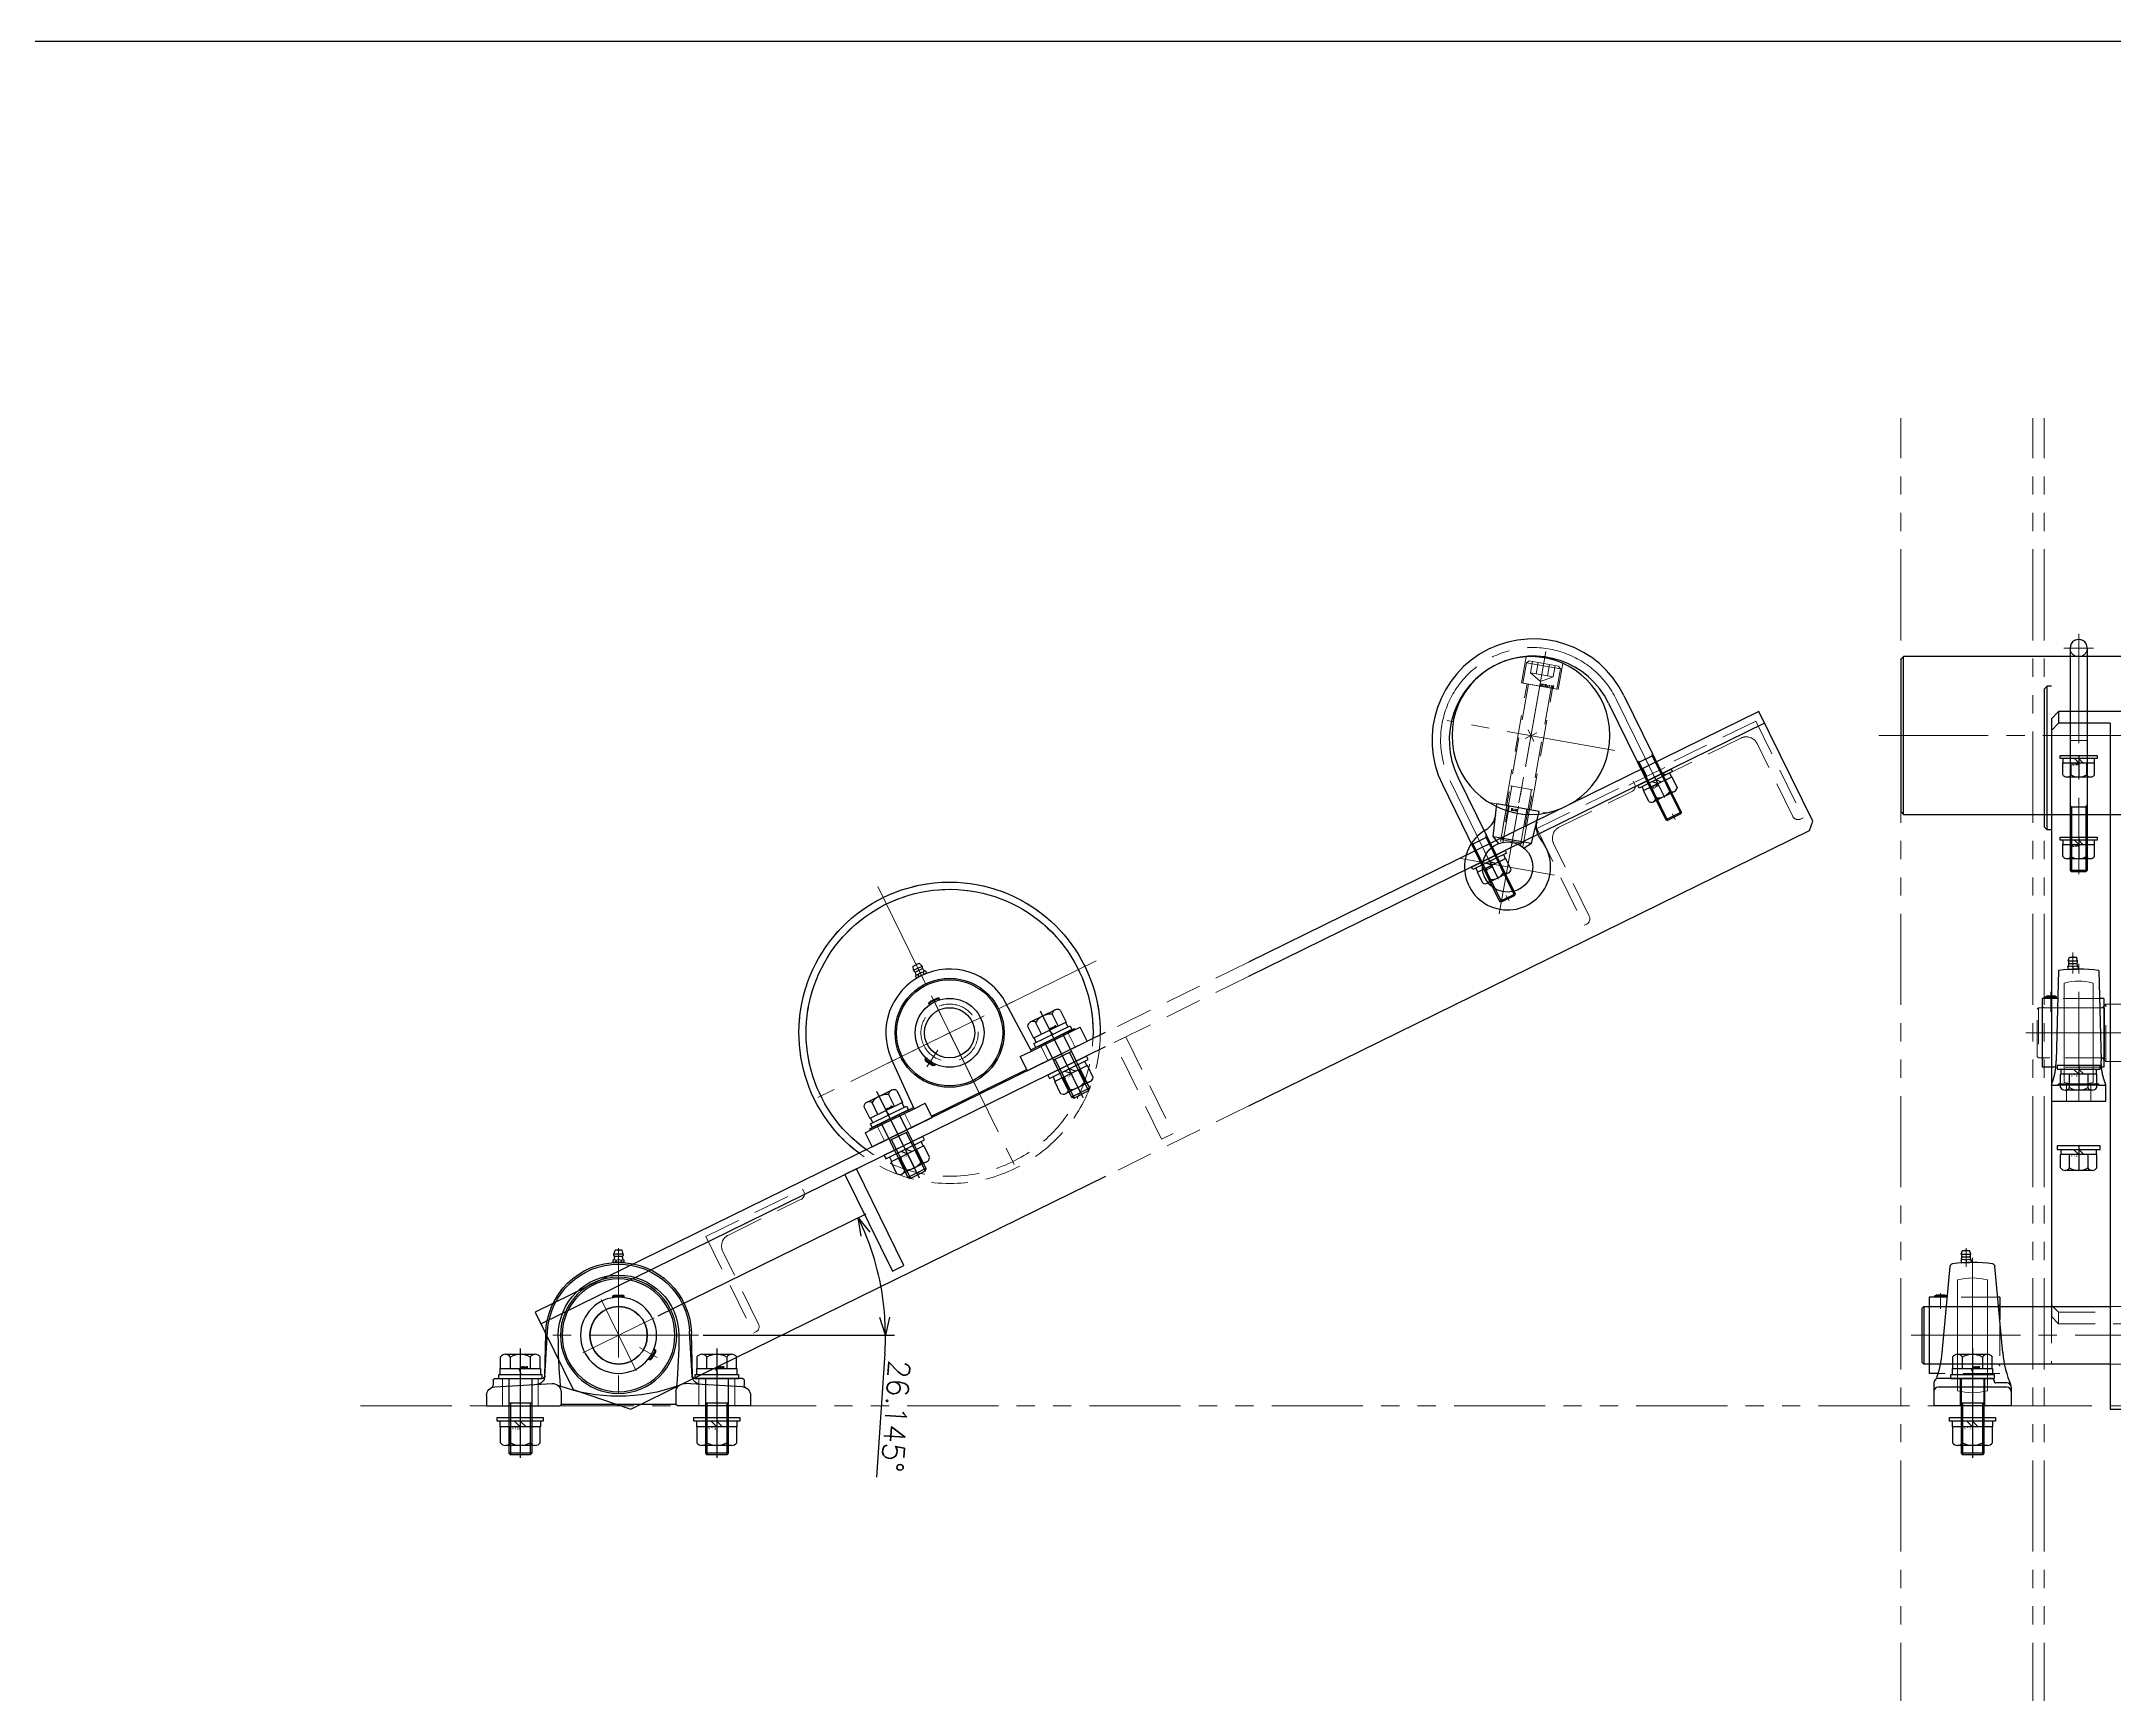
# Model space of a CAD drawing. Header units: millimetres. Extents: x -8731 to 85711, y -14522 to 31379.
# Drawn here: x -1410 to 35, y -1919 to -767 of the extents above; entities that cross this region are included whole.
import ezdxf

# ---------------------------------------------------------------- set-up
doc = ezdxf.new("R2010")
doc.units = ezdxf.units.MM
doc.header["$LTSCALE"] = 4
doc.header["$PDMODE"] = 99
doc.header["$PDSIZE"] = 1
for name, pattern in [('CENTER2', [28.575, 19.05, -3.175, 3.175, -3.175]), ('HIDDEN', [9.525, 6.35, -3.175]), ('PHANTOM2', [31.75, 15.875, -3.175, 3.175, -3.175, 3.175, -3.175])]:
    doc.linetypes.add(name, pattern=pattern)
for name, color, linetype, lineweight in [('04_HIDDEN', 2, 'HIDDEN', 13), ('05_CENTER', 4, 'CENTER2', 13), ('06_PHANTOM', 2, 'PHANTOM2', 13), ('08_DIM', 3, 'Continuous', 13)]:
    doc.layers.add(name, color=color, linetype=linetype, lineweight=lineweight)
doc.layers.add('10_DRAFT', color=8, linetype='Continuous', lineweight=0, plot=False)
doc.styles.add('KANJI0', font='txt.shx', dxfattribs={"width": 0.9, "height": 30, "bigfont": 'bigfont'})
doc.styles.add('KSS_TXT', font='txt.shx', dxfattribs={"bigfont": 'extfont2.shx'})
doc.dimstyles.new('KSS_DIM', dxfattribs={"dimscale": 3, "dimtxt": 3, "dimasz": 2.5, "dimexe": 1.25, "dimexo": 0.625, "dimtad": 1, "dimdsep": 46, "dimtxsty": 'KSS_TXT', "dimblk": 'OPEN30', "dimcen": 0, "dimazin": 2, "dimtfac": 0.75, "dimtmove": 0, "dimatfit": 3, "dimldrblk": 'OPEN30', "dimfxl": 1, "dimtolj": 1, "dimarcsym": 0})

# ---------------------------------------------------------------- blocks, each defined once
blk = doc.blocks.new('M14Nza_1_1_1')
at = {"color": 0}
for p, q in [((-12.7, 15.4), (-12.7, 6.1)), ((-9.5, 17.1), (9.5, 17.1)), ((-6.4, 6.1), (-6.4, 15.4)), ((6.4, 15.4), (6.4, 6.1)), ((12.7, 15.4), (12.7, 6.1)), ((-12.7, 6.1), (12.7, 6.1)), ((-12.2, 2.6), (-12.2, 6.1)), ((-3.5, 6.1), (0, 2.6)), ((0, 6.1), (3.5, 2.6)), ((12.2, 6.1), (12.2, 2.6))]:
    blk.add_line(p, q, dxfattribs=at)
at = {"color": 0, "linetype": 'CENTER2'}
blk.add_line((0, 0), (0, 17.1), dxfattribs=at)
at = {"color": 0}
blk.add_lwpolyline([(-15, 0), (15, 0), (15, 2.6), (-15, 2.6)], close=True, dxfattribs=at)
for centre, radius, start, end in [((-9.5, 13.3), 3.81, 33.626, 146.374), ((0, 4.4), 12.7, 60, 120), ((9.5, 13.3), 3.81, 33.626, 146.374)]:
    blk.add_arc(centre, radius, start, end, dxfattribs=at)
at = {"layer": '10_DRAFT', "ltscale": 3, "style": 'KANJI0', "width": 0.82}
blk.add_text('Ｍ１４', height=1.5, dxfattribs=at).set_placement((0.4, 6.2))
blk = doc.blocks.new('MUCP207c_1')
at = {"color": 0}
for p, q in [((-14, 91), (-15.6, 28)), ((-7.5, 93.5), (-7.5, 92.3)), ((-7.3, 97.7), (-6.4, 100.4)), ((-7.3, 97.7), (-0.7, 97.7)), ((-6.8, 96), (-1.2, 96)), ((-6.4, 100.4), (-1.6, 100.4)), ((-5.7, 91.9), (-2.2, 91.9)), ((-4, 93.5), (-4, 92.3)), ((-0.7, 97.7), (-1.6, 100.4)), ((-0.5, 93.5), (-0.5, 92.3)), ((14, 91), (15.6, 28)), ((-23.4, 72.5), (-22.4, 73.1)), ((-23.4, 71.6), (-23.4, 72.5)), ((-15.4, 72.5), (-23.4, 72.5)), ((-22.8, 71.6), (-22.8, 72.8)), ((-16.4, 73.1), (-22.4, 73.1)), ((-15.4, 72.5), (-16.4, 73.1)), ((-15.9, 71.6), (-15.9, 72.8)), ((-15.4, 71.6), (-15.4, 72.5)), ((-25.4, 71.6), (-25.4, 23.6)), ((-14.5, 71.6), (-25.4, 71.6)), ((17.5, 71.6), (14.5, 71.6)), ((17.5, 71.6), (17.5, 23.6)), ((-15.9, 23.6), (-25.4, 23.6)), ((17.5, 23.6), (15.9, 23.6)), ((-19, 11), (-19, 0)), ((-19, 11), (-14, 11)), ((-19, 0), (19, 0)), ((-14, 12), (14, 12)), ((-14, 11), (-14, 12)), ((14, 11), (-14, 11)), ((14, 11), (14, 12)), ((14, 11), (19, 11)), ((19, 0), (19, 11))]:
    blk.add_line(p, q, dxfattribs=at)
for points in [[(-19, 11, 0), (-19, 11.1, 0), (-18.9, 11.2, 0), (-18.9, 11.3, 0), (-18.9, 11.4, 0), (-18.8, 11.5, 0), (-18.8, 11.6, 0), (-18.8, 11.7, 0), (-18.7, 11.8, 0), (-18.7, 11.9, 0), (-18.6, 12, 0), (-18.6, 12.1, 0), (-18.6, 12.2, 0), (-18.5, 12.4, 0), (-18.5, 12.5, 0), (-18.5, 12.6, 0), (-18.4, 12.7, 0), (-18.4, 12.8, 0), (-18.4, 12.9, 0), (-18.3, 13, 0), (-18.3, 13.1, 0), (-18.3, 13.2, 0), (-18.2, 13.3, 0), (-18.2, 13.4, 0), (-18.2, 13.5, 0), (-18.1, 13.6, 0), (-18.1, 13.7, 0), (-18.1, 13.8, 0), (-18, 13.9, 0), (-18, 14, 0), (-18, 14.1, 0), (-17.9, 14.2, 0), (-17.9, 14.3, 0), (-17.9, 14.4, 0), (-17.8, 14.5, 0), (-17.8, 14.6, 0), (-17.8, 14.7, 0), (-17.7, 14.9, 0), (-17.7, 15, 0), (-17.7, 15.1, 0), (-17.6, 15.2, 0), (-17.6, 15.3, 0), (-17.6, 15.4, 0), (-17.5, 15.5, 0), (-17.5, 15.6, 0), (-17.5, 15.7, 0), (-17.4, 15.8, 0), (-17.4, 15.9, 0), (-17.4, 16, 0), (-17.3, 16.1, 0), (-17.3, 16.2, 0), (-17.3, 16.3, 0), (-17.3, 16.4, 0), (-17.2, 16.5, 0), (-17.2, 16.6, 0), (-17.2, 16.7, 0), (-17.1, 16.8, 0), (-17.1, 17, 0), (-17.1, 17.1, 0), (-17.1, 17.2, 0), (-17, 17.3, 0), (-17, 17.4, 0), (-17, 17.5, 0), (-16.9, 17.6, 0), (-16.9, 17.7, 0), (-16.9, 17.8, 0), (-16.9, 17.9, 0), (-16.8, 18, 0), (-16.8, 18.1, 0), (-16.8, 18.2, 0), (-16.8, 18.3, 0), (-16.7, 18.4, 0), (-16.7, 18.5, 0), (-16.7, 18.6, 0), (-16.7, 18.8, 0), (-16.6, 18.9, 0), (-16.6, 19, 0), (-16.6, 19.1, 0), (-16.6, 19.2, 0), (-16.6, 19.3, 0), (-16.5, 19.4, 0), (-16.5, 19.5, 0), (-16.5, 19.6, 0), (-16.5, 19.7, 0), (-16.5, 19.8, 0), (-16.4, 19.9, 0), (-16.4, 20, 0), (-16.4, 20.1, 0), (-16.4, 20.2, 0), (-16.4, 20.4, 0), (-16.3, 20.5, 0), (-16.3, 20.6, 0), (-16.3, 20.7, 0), (-16.3, 20.8, 0), (-16.3, 20.9, 0), (-16.3, 21, 0), (-16.2, 21.1, 0), (-16.2, 21.2, 0), (-16.2, 21.3, 0), (-16.2, 21.4, 0), (-16.2, 21.5, 0), (-16.2, 21.6, 0), (-16.1, 21.8, 0), (-16.1, 21.9, 0), (-16.1, 22, 0), (-16.1, 22.1, 0), (-16.1, 22.2, 0), (-16.1, 22.3, 0), (-16.1, 22.4, 0), (-16, 22.5, 0), (-16, 22.6, 0), (-16, 22.7, 0), (-16, 22.8, 0), (-16, 22.9, 0), (-16, 23.1, 0), (-16, 23.2, 0), (-16, 23.3, 0), (-15.9, 23.4, 0), (-15.9, 23.5, 0), (-15.9, 23.6, 0), (-15.9, 23.7, 0), (-15.9, 23.8, 0), (-15.9, 23.9, 0), (-15.9, 24, 0), (-15.9, 24.1, 0), (-15.9, 24.3, 0), (-15.9, 24.4, 0), (-15.8, 24.5, 0), (-15.8, 24.6, 0), (-15.8, 24.7, 0), (-15.8, 24.8, 0), (-15.8, 24.9, 0), (-15.8, 25, 0), (-15.8, 25.1, 0), (-15.8, 25.2, 0), (-15.8, 25.3, 0), (-15.8, 25.5, 0), (-15.8, 25.6, 0), (-15.7, 25.7, 0), (-15.7, 25.8, 0), (-15.7, 25.9, 0), (-15.7, 26, 0), (-15.7, 26.1, 0), (-15.7, 26.2, 0), (-15.7, 26.3, 0), (-15.7, 26.4, 0), (-15.7, 26.6, 0), (-15.7, 26.7, 0), (-15.7, 26.8, 0), (-15.7, 26.9, 0), (-15.6, 27, 0), (-15.6, 27.1, 0), (-15.6, 27.2, 0), (-15.6, 27.3, 0), (-15.6, 27.4, 0), (-15.6, 27.5, 0), (-15.6, 27.6, 0), (-15.6, 27.8, 0), (-15.6, 27.9, 0), (-15.6, 28, 0)], [(19, 11, 0), (19, 11.1, 0), (18.9, 11.2, 0), (18.9, 11.3, 0), (18.9, 11.4, 0), (18.8, 11.5, 0), (18.8, 11.6, 0), (18.8, 11.7, 0), (18.7, 11.8, 0), (18.7, 11.9, 0), (18.6, 12, 0), (18.6, 12.1, 0), (18.6, 12.2, 0), (18.5, 12.4, 0), (18.5, 12.5, 0), (18.5, 12.6, 0), (18.4, 12.7, 0), (18.4, 12.8, 0), (18.4, 12.9, 0), (18.3, 13, 0), (18.3, 13.1, 0), (18.3, 13.2, 0), (18.2, 13.3, 0), (18.2, 13.4, 0), (18.2, 13.5, 0), (18.1, 13.6, 0), (18.1, 13.7, 0), (18.1, 13.8, 0), (18, 13.9, 0), (18, 14, 0), (18, 14.1, 0), (17.9, 14.2, 0), (17.9, 14.3, 0), (17.9, 14.4, 0), (17.8, 14.5, 0), (17.8, 14.6, 0), (17.8, 14.7, 0), (17.7, 14.9, 0), (17.7, 15, 0), (17.7, 15.1, 0), (17.6, 15.2, 0), (17.6, 15.3, 0), (17.6, 15.4, 0), (17.5, 15.5, 0), (17.5, 15.6, 0), (17.5, 15.7, 0), (17.4, 15.8, 0), (17.4, 15.9, 0), (17.4, 16, 0), (17.3, 16.1, 0), (17.3, 16.2, 0), (17.3, 16.3, 0), (17.3, 16.4, 0), (17.2, 16.5, 0), (17.2, 16.6, 0), (17.2, 16.7, 0), (17.1, 16.8, 0), (17.1, 17, 0), (17.1, 17.1, 0), (17.1, 17.2, 0), (17, 17.3, 0), (17, 17.4, 0), (17, 17.5, 0), (16.9, 17.6, 0), (16.9, 17.7, 0), (16.9, 17.8, 0), (16.9, 17.9, 0), (16.8, 18, 0), (16.8, 18.1, 0), (16.8, 18.2, 0), (16.8, 18.3, 0), (16.7, 18.4, 0), (16.7, 18.5, 0), (16.7, 18.6, 0), (16.7, 18.8, 0), (16.6, 18.9, 0), (16.6, 19, 0), (16.6, 19.1, 0), (16.6, 19.2, 0), (16.6, 19.3, 0), (16.5, 19.4, 0), (16.5, 19.5, 0), (16.5, 19.6, 0), (16.5, 19.7, 0), (16.5, 19.8, 0), (16.4, 19.9, 0), (16.4, 20, 0), (16.4, 20.1, 0), (16.4, 20.2, 0), (16.4, 20.4, 0), (16.3, 20.5, 0), (16.3, 20.6, 0), (16.3, 20.7, 0), (16.3, 20.8, 0), (16.3, 20.9, 0), (16.3, 21, 0), (16.2, 21.1, 0), (16.2, 21.2, 0), (16.2, 21.3, 0), (16.2, 21.4, 0), (16.2, 21.5, 0), (16.2, 21.6, 0), (16.1, 21.8, 0), (16.1, 21.9, 0), (16.1, 22, 0), (16.1, 22.1, 0), (16.1, 22.2, 0), (16.1, 22.3, 0), (16.1, 22.4, 0), (16, 22.5, 0), (16, 22.6, 0), (16, 22.7, 0), (16, 22.8, 0), (16, 22.9, 0), (16, 23.1, 0), (16, 23.2, 0), (16, 23.3, 0), (15.9, 23.4, 0), (15.9, 23.5, 0), (15.9, 23.6, 0), (15.9, 23.7, 0), (15.9, 23.8, 0), (15.9, 23.9, 0), (15.9, 24, 0), (15.9, 24.1, 0), (15.9, 24.3, 0), (15.9, 24.4, 0), (15.8, 24.5, 0), (15.8, 24.6, 0), (15.8, 24.7, 0), (15.8, 24.8, 0), (15.8, 24.9, 0), (15.8, 25, 0), (15.8, 25.1, 0), (15.8, 25.2, 0), (15.8, 25.3, 0), (15.8, 25.5, 0), (15.7, 25.6, 0), (15.7, 25.7, 0), (15.7, 25.8, 0), (15.7, 25.9, 0), (15.7, 26, 0), (15.7, 26.1, 0), (15.7, 26.2, 0), (15.7, 26.3, 0), (15.7, 26.4, 0), (15.7, 26.6, 0), (15.7, 26.7, 0), (15.7, 26.8, 0), (15.7, 26.9, 0), (15.6, 27, 0), (15.6, 27.1, 0), (15.6, 27.2, 0), (15.6, 27.3, 0), (15.6, 27.4, 0), (15.6, 27.5, 0), (15.6, 27.6, 0), (15.6, 27.8, 0), (15.6, 27.9, 0), (15.6, 28, 0)]]:
    blk.add_polyline3d(points, dxfattribs=at)
for centre, radius, start, end in [((0, -7), 99, 81.8703, 98.1297), ((-12.8, 96.3), 6, 332.3723, 353.8983), ((-5.7, 89.6), 4.32, 66.1022, 113.8978), ((-5.7, 96.2), 4.32, 246.1022, 293.8978), ((-4, 97.7), 3.3, 180, 208.0616), ((-7.6, 95.8), 0.8, 353.8983, 28.0616), ((-4, 98.9), 1.59, 69.555, 110.445), ((-2.2, 89.6), 4.32, 66.1022, 113.8978), ((-2.2, 96.2), 4.32, 246.1022, 293.8978), ((-0.4, 95.8), 0.8, 151.9384, 186.1017), ((4.8, 96.3), 6, 186.1017, 207.6277), ((-4, 97.7), 3.3, 331.9384, 0)]:
    blk.add_arc(centre, radius, start, end, dxfattribs=at)
at = {"layer": '04_HIDDEN', "color": 0}
for p, q in [((16, 65.1), (-23.9, 65.1)), ((14.5, 71.6), (-14.5, 71.6)), ((16, 30.1), (-23.9, 30.1)), ((-25.4, 28.6), (-25.4, 26.7)), ((15.9, 23.6), (-15.9, 23.6)), ((-8.5, 12), (-8.5, 0)), ((8.5, 12), (8.5, 0))]:
    blk.add_line(p, q, dxfattribs=at)
for centre, start, end in [((-23.9, 66.6), 180, 270), ((16, 66.6), 270, 0), ((-23.9, 28.6), 90, 180), ((16, 28.6), 0, 90)]:
    blk.add_arc(centre, 1.5, start, end, dxfattribs=at)
at = {"layer": '05_CENTER', "color": 0}
for p, q in [((-4, 88.9), (-4, 103.5)), ((0, 0), (0, 95.7)), ((-19.4, 76.1), (-19.4, 62.1))]:
    blk.add_line(p, q, dxfattribs=at)
at = {"layer": '10_DRAFT'}
for p, q in [((-10, 13), (-10, 82.2)), ((10, 13), (10, 82.2)), ((-25.4, 47.6), (17.5, 47.6))]:
    blk.add_line(p, q, dxfattribs=at)
for start, end in [(73.8724, 106.1276), (253.8724, 286.1276)]:
    blk.add_arc((0, 47.6), 36, start, end, dxfattribs=at)
blk = doc.blocks.new('A$C4EE614CD_1_1')
at = {"color": 0}
blk.add_circle((0, 0), 55, dxfattribs=at)
at = {"layer": '04_HIDDEN'}
for p, q in [((-20.6, 51), (20.6, 51)), ((-9, 51), (-9, -35)), ((9, 51), (9, -35)), ((-13, -35), (-13, -53.4)), ((-13, -35), (13, -35)), ((13, -35), (13, -53.4))]:
    blk.add_line(p, q, dxfattribs=at)
at = {"layer": '05_CENTER'}
for p, q in [((0, -59.4), (0, 59.4)), ((59.4, 0), (-59.4, 0))]:
    blk.add_line(p, q, dxfattribs=at)
blk = doc.blocks.new('A$C3CCA425A_1_1')
at = {"color": 0}
for p, q in [((-13.5, 23), (-15, 0)), ((-13.5, 23), (-9, 27)), ((-13.5, 23), (13.5, 23)), ((13.5, 23), (9, 27)), ((13.5, 23), (15, 0)), ((-15, 0), (15, 0))]:
    blk.add_line(p, q, dxfattribs=at)
blk.add_circle((0, 42), 17.5, dxfattribs=at)
for centre, radius, start, end in [((0, 42), 30, 310.3553, 229.6447), ((-28.5, 8.5), 14, 356.3725, 49.6447), ((28.5, 8.5), 14, 130.3553, 183.6275)]:
    blk.add_arc(centre, radius, start, end, dxfattribs=at)
at = {"layer": '04_HIDDEN', "color": 0}
for p, q in [((-8, 26.4), (-8, 0)), ((-6.2, 0), (-6.2, 25.7)), ((6.2, 25.7), (6.2, 0)), ((8, 0), (8, 26.4))]:
    blk.add_line(p, q, dxfattribs=at)
at = {"layer": '05_CENTER', "color": 0}
for p, q in [((0, 75.2), (0, -3.3)), ((-33.2, 42), (33.2, 42))]:
    blk.add_line(p, q, dxfattribs=at)
at = {"layer": '10_DRAFT', "style": 'KSS_TXT'}
blk.add_text('M16', height=1.5, dxfattribs=at).set_placement((0.5, 1.3))
blk = doc.blocks.new('A$C39185EFE_1')
at = {"color": 0}
for p, q in [((-12, 14.4), (-10.4, 16)), ((10.4, 16), (-10.4, 16)), ((12, 14.4), (10.4, 16)), ((-12, 14.4), (-12, 0)), ((12, 14.4), (-12, 14.4)), ((12, 0), (-12, 0)), ((-8, 0), (-8, -108.9)), ((8, 0), (8, -108.9)), ((12, 14.4), (12, 0)), ((8, -72), (-8, -72)), ((-6.9, -72), (-6.9, -110)), ((6.9, -72), (6.9, -110)), ((-8, -76), (-8, -76)), ((8, -108.9), (-8, -108.9)), ((-8, -108.9), (-6.9, -110)), ((6.9, -110), (-6.9, -110)), ((8, -108.9), (6.9, -110))]:
    blk.add_line(p, q, dxfattribs=at)
at = {"color": 0, "linetype": 'HIDDEN'}
for p, q in [((-8.1, 16), (-8.1, 8)), ((-4, 16), (-4, 8)), ((4, 16), (4, 8)), ((8.1, 16), (8.1, 8)), ((-8.1, 8), (0, 3.3)), ((8.1, 8), (-8.1, 8)), ((8.1, 8), (0, 3.3))]:
    blk.add_line(p, q, dxfattribs=at)
at = {"color": 0, "linetype": 'CENTER2'}
blk.add_line((0, 19), (0, -113), dxfattribs=at)
at = {"layer": '10_DRAFT', "style": 'KANJI0', "width": 0.82}
blk.add_text('M16x110', height=1.71, dxfattribs=at).set_placement((0.4, 0.2))
blk = doc.blocks.new('A$C50724800_1_1')
at = {"color": 4, "xscale": -1, "rotation": 359.9999999937623}
blk.add_blockref('A$C3CCA425A_1_1', (0, 51), dxfattribs=at)
at = {"rotation": 7.637784012066487e-11}
blk.add_blockref('A$C4EE614CD_1_1', (0, 0), dxfattribs=at)
at = {"layer": '04_HIDDEN', "xscale": -1, "rotation": 180.0000000000764}
blk.add_blockref('A$C39185EFE_1', (0, -35), dxfattribs=at)
blk = doc.blocks.new('M12Nza_2_1')
at = {"color": 0}
for p, q in [((-8.2, 15), (8.2, 15)), ((-10.9, 5), (-10.9, 13.5)), ((11, 5), (-10.9, 5)), ((-10.7, 2), (-10.7, 5)), ((-5.5, 5), (-5.5, 13.5)), ((0, 2), (-3, 5)), ((0, 5), (3, 2)), ((5.5, 5), (5.5, 13.5)), ((10.7, 5), (10.7, 2)), ((11, 13.5), (11, 5))]:
    blk.add_line(p, q, dxfattribs=at)
at = {"color": 0, "linetype": 'CENTER2'}
blk.add_line((0, 0), (0, 15), dxfattribs=at)
at = {"color": 0}
blk.add_lwpolyline([(-13, 2), (13, 2), (13, 0), (-13, 0)], close=True, dxfattribs=at)
for centre, radius, start, end in [((-8.2, 11.7), 3.29, 33.626, 146.374), ((0, 4), 10.9, 60, 120), ((8.2, 11.7), 3.29, 33.626, 146.374)]:
    blk.add_arc(centre, radius, start, end, dxfattribs=at)
at = {"layer": '10_DRAFT', "style": 'KSS_TXT'}
blk.add_text('M12', height=1.5, dxfattribs=at).set_placement((0.3, 5.1))
blk = doc.blocks.new('A$C575E2545_1_1')
at = {"color": 0}
for p, q in [((-70.5, 0), (-70.5, -90.6)), ((-58.5, 0), (-58.5, -90.6)), ((58.5, 0), (58.5, -90.6)), ((70.5, 0), (70.5, -90.6)), ((-69.6, -46.5), (-70.5, -44.9)), ((-70.5, -46.5), (-58.5, -46.5)), ((-69.6, -46.5), (-69.6, -91.5)), ((-59.4, -46.5), (-58.5, -44.9)), ((-59.4, -46.5), (-59.4, -91.5)), ((59.4, -46.5), (58.5, -44.9)), ((70.5, -46.5), (58.5, -46.5)), ((59.4, -46.5), (59.4, -91.5)), ((69.6, -46.5), (70.5, -44.9)), ((69.6, -46.5), (69.6, -91.5)), ((-70.5, -90.6), (-58.5, -90.6)), ((-70.5, -90.6), (-69.6, -91.5)), ((-69.6, -91.5), (-59.4, -91.5)), ((-58.5, -90.6), (-59.4, -91.5)), ((70.5, -90.6), (58.5, -90.6)), ((58.5, -90.6), (59.4, -91.5)), ((69.6, -91.5), (59.4, -91.5)), ((70.5, -90.6), (69.6, -91.5))]:
    blk.add_line(p, q, dxfattribs=at)
for radius in [70.5, 58.5]:
    blk.add_arc((0, 0), radius, 0, 180, dxfattribs=at)
at = {"layer": '05_CENTER', "color": 0}
for p, q in [((-64.5, 0), (-64.5, -93.2)), ((64.5, 0), (64.5, -93.2))]:
    blk.add_line(p, q, dxfattribs=at)
blk.add_arc((0, 0), 64.5, 0, 180, dxfattribs=at)
blk = doc.blocks.new('A$C1DE955DB_1_1')
at = {"color": 4}
blk.add_blockref('A$C575E2545_1_1', (0, -58.5), dxfattribs=at)
at = {"color": 4, "rotation": 180}
for p in [(-64.5, -119), (64.5, -119)]:
    blk.add_blockref('M12Nza_2_1', p, dxfattribs=at)
blk = doc.blocks.new('A$C3B8279DF_1_1')
at = {"color": 0}
for p, q in [((0, 0), (0, -75)), ((0, 0), (75, 0)), ((75, -2), (75, 0)), ((14.5, -6), (71, -6)), ((6, -71), (6, -14.5)), ((2, -75), (0, -75))]:
    blk.add_line(p, q, dxfattribs=at)
for centre, radius, start, end in [((14.5, -14.5), 8.5, 90, 180), ((71, -2), 4, 270, 0), ((2, -71), 4, 270, 0)]:
    blk.add_arc(centre, radius, start, end, dxfattribs=at)
blk = doc.blocks.new('A$C1FC96EE0_1_1_1')
at = {"color": 0}
for p, q in [((-36, 935), (-36, 534.3)), ((-36, 423.1), (-36, -15))]:
    blk.add_line(p, q, dxfattribs=at)
for points in [[(45, 494.9), (45, 930), (40, 935), (-45, 935), (-45, 538.7)], [(-45, 427.5), (-45, -15), (15, -15), (45, 15), (45, 383.7)]]:
    blk.add_lwpolyline(points, dxfattribs=at)
blk.add_lwpolyline([(-36, 221), (39, 221), (39, 230), (-36, 230)], close=True, dxfattribs=at)
blk.add_circle((-5, 30), 20, dxfattribs=at)
at = {"layer": '04_HIDDEN'}
for p, q in [((-45, 538.7), (-45, 427.5)), ((-36, 534.3), (-36, 423.1)), ((45, 494.9), (45, 383.7))]:
    blk.add_line(p, q, dxfattribs=at)
blk.add_lwpolyline([(-36, 439), (39, 439), (39, 430), (-36, 430)], close=True, dxfattribs=at)
at = {"layer": '05_CENTER'}
for p, q in [((-30.7, 849.5), (-53.1, 849.5)), ((-30.7, 720.5), (-53.1, 720.5)), ((-29.3, 393.5), (-51.7, 393.5)), ((-29.3, 266.5), (-51.7, 266.5)), ((-5, 2.3), (-5, 57.7)), ((22.7, 30), (-32.7, 30))]:
    blk.add_line(p, q, dxfattribs=at)
at = {"layer": '10_DRAFT'}
for p, q in [((-39, 831), (-39, 859)), ((-45, 845), (-39, 845)), ((-104.5, 785), (-95.5, 785)), ((-100, 780.5), (-100, 789.5)), ((-92.6, 325.5), (-92.6, 334.5)), ((-97.1, 330), (-88.1, 330))]:
    blk.add_line(p, q, dxfattribs=at)
at = {"layer": '04_HIDDEN', "xscale": -1, "rotation": 90}
blk.add_blockref('A$C3B8279DF_1_1', (-40, 930), dxfattribs=at)
at = {"layer": '04_HIDDEN', "rotation": 90}
for p in [(-40, 760), (-40, 115)]:
    blk.add_blockref('A$C3B8279DF_1_1', p, dxfattribs=at)
blk = doc.blocks.new('MUCP207a_1')
at = {"color": 0}
for p, q in [((-4, 92.4), (-4, 93.6)), ((-3.3, 97.8), (-2.4, 100.5)), ((-3.3, 97.8), (3.3, 97.8)), ((3, 92), (-3, 92)), ((-2.8, 96.1), (2.8, 96.1)), ((-2.4, 100.5), (2.4, 100.5)), ((-2, 93.6), (-2, 92.4)), ((2, 93.6), (2, 92.4)), ((3.3, 97.8), (2.4, 100.5)), ((4, 93.6), (4, 92.4)), ((-4, 72.5), (-3, 73.1)), ((-4, 71.3), (-4, 72.5)), ((4, 72.5), (-4, 72.5)), ((-3.4, 71.4), (-3.4, 72.8)), ((3, 73.1), (-3, 73.1)), ((4, 72.5), (3, 73.1)), ((3.4, 71.4), (3.4, 72.8)), ((4, 71.3), (4, 72.5)), ((-45.5, 11), (-44.4, 48.9)), ((45.5, 11), (44.4, 48.9)), ((-22.5, 39.2), (-23.6, 38.6)), ((-22.3, 38.7), (-23.6, 38)), ((-23.6, 38.6), (-23.6, 37.4)), ((-23.6, 38.6), (-19.6, 31.7)), ((-23.6, 37.4), (-20.6, 32.3)), ((-19.6, 31.7), (-20.6, 32.3)), ((-18.8, 32.7), (-20.1, 32)), ((-18.5, 32.3), (-19.6, 31.7)), ((-83.5, 11), (-83.5, 0)), ((-83.5, 11), (-78.5, 11)), ((-83.5, 0), (-36.9, 0)), ((-79.5, 12), (-45.5, 12)), ((-79.5, 11), (-79.5, 12)), ((-78.5, 11), (-45.5, 11)), ((-45.5, 11), (-36.9, 11)), ((-36.9, 0), (-36.9, 11)), ((-36.9, 1), (36.9, 1)), ((36.9, 11), (45.5, 11)), ((36.9, 11), (36.9, 0)), ((36.9, 0), (83.5, 0)), ((45.5, 12), (79.5, 12)), ((45.5, 11), (78.5, 11)), ((78.5, 11), (83.5, 11)), ((79.5, 11), (79.5, 12)), ((83.5, 0), (83.5, 11))]:
    blk.add_line(p, q, dxfattribs=at)
for radius in [38, 37, 24, 17.5]:
    blk.add_circle((0, 47.6), radius, dxfattribs=at)
for centre, radius, start, end in [((0, 47.6), 44.4, 1.6912, 178.3088), ((-3, 92.4), 1.56, 49.7398, 130.2602), ((-3, 93.6), 1.56, 229.7398, 310.2602), ((0, 97.8), 3.3, 180, 208.0616), ((-8.8, 96.4), 6, 336.1715, 353.8983), ((-3.6, 95.9), 0.8, 353.8983, 28.0616), ((0, 88.3), 5.7, 69.2291, 110.7709), ((0, 97.7), 5.7, 249.2291, 290.7709), ((0, 99), 1.59, 69.555, 110.445), ((3, 92.4), 1.56, 49.7398, 130.2602), ((3, 93.6), 1.56, 229.7398, 310.2602), ((3.6, 95.9), 0.8, 151.9384, 186.1017), ((8.8, 96.4), 6, 186.1017, 203.8285), ((0, 97.8), 3.3, 331.9384, 0)]:
    blk.add_arc(centre, radius, start, end, dxfattribs=at)
at = {"layer": '04_HIDDEN', "color": 0}
for p, q in [((-74, 12), (-74, 0)), ((-53, 12), (-53, 0)), ((53, 12), (53, 0)), ((74, 12), (74, 0))]:
    blk.add_line(p, q, dxfattribs=at)
at = {"layer": '05_CENTER', "color": 0}
for p, q in [((0, 0), (0, 102.5)), ((-49.4, 47.6), (49.4, 47.6)), ((-24.7, 33.4), (-12.6, 40.4)), ((-63.5, 17), (-63.5, -5)), ((63.5, 17), (63.5, -5))]:
    blk.add_line(p, q, dxfattribs=at)
blk = doc.blocks.new('A$C09CE55E7_1_1_1')
at = {"color": 0}
for p, q in [((-12.7, 15.8), (-12.7, 6.5)), ((-9.5, 17.5), (9.5, 17.5)), ((-6.4, 6.5), (-6.4, 15.8)), ((6.4, 15.8), (6.4, 6.5)), ((12.7, 15.8), (12.7, 6.5)), ((-14, 0), (-14, 3)), ((-14, 3), (14, 3)), ((14, 0), (-14, 0)), ((12.7, 6.5), (-12.7, 6.5)), ((-12.2, 3), (-12.2, 6.5)), ((-7, 0), (-7, -42.1)), ((-0.6, 6.5), (0.6, 3)), ((7, 0), (7, -42.1)), ((12.2, 6.5), (12.2, 3)), ((14, 3), (14, 0)), ((7, -13.5), (-7, -13.5)), ((-5.6, -13.5), (-5.6, -43.5)), ((5.6, -13.5), (5.6, -43.5)), ((-7, -42.1), (-5.6, -43.5)), ((7, -42.1), (-7, -42.1)), ((7, -42.1), (5.6, -43.5)), ((5.6, -43.5), (-5.6, -43.5))]:
    blk.add_line(p, q, dxfattribs=at)
at = {"color": 0, "linetype": 'CENTER2'}
blk.add_line((0, -46.1), (0, 21.2), dxfattribs=at)
at = {"color": 0}
for centre, radius, start, end in [((-9.5, 13.7), 3.81, 33.626, 146.374), ((0, 4.8), 12.7, 60, 120), ((9.5, 13.7), 3.81, 33.626, 146.374)]:
    blk.add_arc(centre, radius, start, end, dxfattribs=at)
at = {"layer": '10_DRAFT', "ltscale": 3, "style": 'KANJI0', "width": 0.82}
blk.add_text('M14x50', height=1, dxfattribs=at).set_placement((0.5, 6.6))
blk = doc.blocks.new('A$C6DCD7F69_1_1_1')
at = {"color": 0}
for radius in [105, 100, 20, 17.5]:
    blk.add_circle((0, 0), radius, dxfattribs=at)
at = {"layer": '05_CENTER'}
for p, q in [((0, 113.7), (0, -113.7)), ((113.7, 0), (-113.7, 0))]:
    blk.add_line(p, q, dxfattribs=at)
blk = doc.blocks.new('A$C6A3B1DDC_1_1_1')
for radius, start, end in [(105, 243.0423, 116.9577), (100, 241.56, 118.44)]:
    blk.add_arc((72.6, 300), radius, start, end)
for name, p, xscale, rotation in [('A$C1FC96EE0_1_1_1', (-20, -30), -0.9999999999999998, 1.198871602466027e-08), ('A$C1DE955DB_1_1', (135, 755), -1, 270), ('A$C09CE55E7_1_1_1', (37, 363.5), -1, 270), ('M14Nza_1_1_1', (16, 363.5), -0.9999999999999999, 90), ('A$C09CE55E7_1_1_1', (37, 236.5), -1, 270), ('M14Nza_1_1_1', (16, 236.5), -0.9999999999999999, 90)]:
    blk.add_blockref(name, p, dxfattribs=dict(xscale=xscale, rotation=rotation))
at = {"rotation": 126.2485074322697}
blk.add_blockref('A$C50724800_1_1', (80, 755), dxfattribs=at)
at = {"color": 4, "xscale": -1, "rotation": 270}
blk.add_blockref('MUCP207a_1', (25, 300), dxfattribs=at)
at = {"layer": '04_HIDDEN', "rotation": 359.9999999999856}
blk.add_blockref('A$C6DCD7F69_1_1_1', (72.6, 300), dxfattribs=at)
blk = doc.blocks.new('MUCAP208Ja_1_1')
at = {"color": 0}
for p, q in [((-4, 100.4), (-4, 101.6)), ((-3.3, 105.8), (-2.4, 108.5)), ((-3.3, 105.8), (3.3, 105.8)), ((-2.8, 104.1), (2.8, 104.1)), ((-2.4, 108.5), (2.4, 108.5)), ((-2, 101.6), (-2, 100.4)), ((2, 101.6), (2, 100.4)), ((3.3, 105.8), (2.4, 108.5)), ((4, 101.6), (4, 100.4)), ((3, 100), (-3, 100)), ((-4, 76.6), (-3, 77.2)), ((4, 76.6), (-4, 76.6)), ((-4, 75.4), (-4, 76.6)), ((-3.4, 75.5), (-3.4, 76.9)), ((3, 77.2), (-3, 77.2)), ((4, 76.6), (3, 77.2)), ((3.4, 75.5), (3.4, 76.9)), ((4, 75.4), (4, 76.6)), ((-51.5, 21), (-50.8, 50.4)), ((-51.4, 20.6), (-49.5, 52.2)), ((51.4, 20.6), (49.5, 52.2)), ((51.5, 21), (50.8, 50.4)), ((-24.7, 39.6), (-25.7, 39)), ((-24.5, 39.1), (-25.7, 38.3)), ((-25.7, 39), (-21.7, 32)), ((-25.7, 39), (-25.7, 37.8)), ((-25.7, 37.8), (-22.8, 32.6)), ((-21.7, 32), (-22.8, 32.6)), ((-21, 33.1), (-22.3, 32.4)), ((-20.7, 32.6), (-21.7, 32)), ((-87.5, 18), (-87.5, 14.5)), ((-86.5, 19), (-53.5, 19)), ((-86.3, 13.3), (-46.3, 15.6)), ((86.3, 13.3), (46.3, 15.6)), ((86.5, 19), (53.5, 19)), ((87.5, 18), (87.5, 14.5)), ((-92, 7.3), (-92, 0)), ((-92, 0), (-41, 0)), ((-41, 0), (-40, 1)), ((-40, 9.6), (-40, 1)), ((-40, 1), (40, 1)), ((40, 9.6), (40, 1)), ((41, 0), (40, 1)), ((92, 0), (41, 0)), ((92, 7.3), (92, 0))]:
    blk.add_line(p, q, dxfattribs=at)
for radius in [40.5, 39.3, 26.5, 20]:
    blk.add_circle((0, 49.2), radius, dxfattribs=at)
for centre, radius, start, end in [((-3, 100.4), 1.56, 49.7398, 130.2602), ((0, 105.8), 3.3, 180, 208.0616), ((-8.8, 104.4), 6, 336.1715, 353.8983), ((-3.6, 103.9), 0.8, 353.8983, 28.0616), ((0, 96.3), 5.7, 69.2291, 110.7709), ((0, 107), 1.59, 69.555, 110.445), ((3, 100.4), 1.56, 49.7398, 130.2602), ((3.6, 103.9), 0.8, 151.9384, 186.1017), ((8.8, 104.4), 6, 186.1017, 203.8285), ((0, 105.8), 3.3, 331.9384, 0), ((0, 49.2), 50.8, 1.3029, 178.6971), ((0, 49.2), 49.6, 3.4463, 176.5537), ((0, 49.2), 42, 0, 180), ((-3, 101.6), 1.56, 229.7398, 310.2602), ((0, 105.7), 5.7, 249.2291, 290.7709), ((3, 101.6), 1.56, 229.7398, 310.2602), ((350.2, 49.2), 392.2, 180, 185.2027), ((-350.2, 49.2), 392.2, 354.7973, 0), ((-89.5, 14.5), 2, 295.9445, 0), ((-86.5, 18), 1, 90, 180), ((-57.4, 21), 6, 273.3019, 356.5537), ((-53.5, 21), 2, 270, 358.6971), ((-46, 9.6), 6, 0, 93.3019), ((46, 9.6), 6, 86.6981, 180), ((57.4, 21), 6, 183.4463, 266.6981), ((53.5, 21), 2, 181.3029, 270), ((86.5, 18), 1, 0, 90), ((89.5, 14.5), 2, 180, 244.0555), ((-86, 7.3), 6, 93.3019, 180), ((0, 127.7), 121, 249.5768, 290.4232), ((86, 7.3), 6, 0, 86.6981)]:
    blk.add_arc(centre, radius, start, end, dxfattribs=at)
at = {"layer": '04_HIDDEN', "color": 0}
for p, q in [((-81, 19), (-81, 0)), ((-56, 19), (-56, 0)), ((56, 19), (56, 0)), ((81, 19), (81, 0))]:
    blk.add_line(p, q, dxfattribs=at)
at = {"layer": '05_CENTER', "color": 0}
for p, q in [((0, 110), (0, 0)), ((-55.8, 49.2), (55.8, 49.2)), ((-26.8, 33.7), (-14.7, 40.7)), ((-68.5, 24), (-68.5, -5)), ((68.5, 24), (68.5, -5))]:
    blk.add_line(p, q, dxfattribs=at)
blk = doc.blocks.new('A$C5136444F_1_1_1')
at = {"color": 0}
for p, q in [((-13.9, 15.1), (-13.9, 7)), ((-10.4, 17), (10.4, 17)), ((-6.9, 7), (-6.9, 15.1)), ((6.9, 15.1), (6.9, 7)), ((13.8, 7), (13.8, 15.1)), ((-15, 0), (-15, 3)), ((-15, 3), (15, 3)), ((-15, 0), (15, 0)), ((-14, 3), (-14, 7)), ((-14, 7), (14, 7)), ((-8, 0), (-8, -51.9)), ((0.7, 3), (-0.7, 7)), ((8, 0), (8, -51.9)), ((14, 7), (14, 3)), ((15, 3), (15, 0)), ((8, -17), (-8, -17)), ((-6.9, -17), (-6.9, -53)), ((6.9, -17), (6.9, -53)), ((8, -51.9), (-8, -51.9)), ((-8, -51.9), (-6.9, -53)), ((6.9, -53), (-6.9, -53)), ((8, -51.9), (6.9, -53))]:
    blk.add_line(p, q, dxfattribs=at)
at = {"color": 0, "linetype": 'CENTER2'}
blk.add_line((0, 20.9), (0, -56), dxfattribs=at)
at = {"color": 0}
for centre, radius, start, end in [((-10.4, 12.8), 4.16, 33.626, 146.374), ((0, 3.1), 13.8, 60, 120), ((10.4, 12.8), 4.16, 33.626, 146.374)]:
    blk.add_arc(centre, radius, start, end, dxfattribs=at)
at = {"layer": '10_DRAFT', "style": 'KANJI0', "width": 0.82}
blk.add_text('M16x60', height=1, dxfattribs=at).set_placement((0.4, 7.5))
blk = doc.blocks.new('M16Nza_1_1_1')
at = {"color": 0}
for p, q in [((-13.9, 17.7), (-13.9, 6.6)), ((-10.4, 19.6), (10.4, 19.6)), ((-6.9, 6.6), (-6.9, 17.7)), ((6.9, 17.7), (6.9, 6.6)), ((13.9, 6.6), (13.9, 17.7)), ((-14, 2.6), (-14, 6.6)), ((-14, 6.6), (14, 6.6)), ((-4, 6.6), (0, 2.6)), ((0, 6.6), (4, 2.6)), ((14, 6.6), (14, 2.6))]:
    blk.add_line(p, q, dxfattribs=at)
at = {"color": 0, "linetype": 'CENTER2'}
blk.add_line((0, 0), (0, 19.6), dxfattribs=at)
at = {"color": 0}
blk.add_lwpolyline([(-16, 2.6), (16, 2.6), (16, 0), (-16, 0)], close=True, dxfattribs=at)
for centre, radius, start, end in [((-10.4, 15.4), 4.16, 33.626, 146.374), ((0, 5.7), 13.8, 60, 120), ((10.4, 15.4), 4.16, 33.626, 146.374)]:
    blk.add_arc(centre, radius, start, end, dxfattribs=at)
at = {"layer": '10_DRAFT', "style": 'KANJI0', "width": 0.82}
blk.add_text('Ｍ１６', height=1.71, dxfattribs=at).set_placement((0.4, 6.8))
blk = doc.blocks.new('_Open30')
at = {"color": 0, "linetype": 'ByBlock', "lineweight": -2}
for p, q in [((-1, 0.27), (0, 0)), ((0, 0), (-1, -0.27)), ((0, 0), (-1, 0))]:
    blk.add_line(p, q, dxfattribs=at)
blk = doc.blocks.new('*D2277')
at = {"layer": '08_DIM', "color": 0, "lineweight": -2, "transparency": 16777216}
for p, q in [((-979.9, -1654.9), (-835, -1583.7)), ((-948.6, -1668.4), (-815.3, -1668.4)), ((-822, -1680.9), (-827.8, -1767.2))]:
    blk.add_line(p, q, dxfattribs=at)
for start, end in [(3.8522, 22.2928), (356.1478, 0)]:
    blk.add_arc((-1007.5, -1668.4), 186, start, end, dxfattribs=at)
at = {"layer": 'Defpoints', "color": 0, "transparency": 16777216}
for p in [(-830.1, -1612.7), (-982.7, -1656.2), (-1063.3, -1668.4), (-951.7, -1668.4), (-1032.4, -1680.6)]:
    blk.add_point(p, dxfattribs=at)
at = {"layer": '08_DIM', "color": 0, "lineweight": -2, "transparency": 16777216, "xscale": 12.5, "yscale": 12.5, "zscale": 12.5}
for p, rotation in [((-840.6, -1586.5), 114.2189054486322), ((-821.6, -1668.4), 271.9260945513613)]:
    blk.add_blockref('_Open30', p, dxfattribs=dict(at, rotation=rotation))
at = {"layer": '08_DIM', "color": 0, "transparency": 16777216, "insert": (-814.3, -1724.8), "char_height": 15, "attachment_point": 5, "rotation": 266.1478, "style": 'KSS_TXT'}
blk.add_mtext('\\A1;26.145%%d', dxfattribs=at)
blk = doc.blocks.new('A$C11311CD3_1_1_1')
at = {"color": 0}
for p, q in [((-1004, 17.5), (-1004, -17.5)), ((-957, -20), (-957, 20))]:
    blk.add_line(p, q, dxfattribs=at)
blk.add_lwpolyline([(-958, 17.5), (-958, -17.5), (-1004, -17.5), (-1005, -16.5), (-1005, 16.5), (-1004, 17.5)], close=True, dxfattribs=at)
blk.add_lwpolyline([(-940, -20), (-957, -20), (-958, -19), (-958, 19), (-957, 20), (-940, 20)], dxfattribs=at)
at = {"layer": '05_CENTER'}
blk.add_line((-1012.8, 0), (1012.8, 0), dxfattribs=at)
blk = doc.blocks.new('MUCAP208Jb_1_1')
at = {"color": 0}
for p, q in [((-8, 101.5), (-8, 100.3)), ((-7.8, 105.7), (-6.9, 108.4)), ((-7.8, 105.7), (-1.2, 105.7)), ((-7.3, 104), (-1.7, 104)), ((-6.9, 108.4), (-2.1, 108.4)), ((-4.5, 101.5), (-4.5, 100.3)), ((-1.2, 105.7), (-2.1, 108.4)), ((-1, 101.5), (-1, 100.3)), ((-21.1, 37.1), (-15.6, 97.2)), ((-6.3, 99.9), (-2.8, 99.9)), ((21.1, 37.1), (15.6, 97.2)), ((-30.2, 75.7), (-30.2, 22.7)), ((-17.6, 75.7), (-30.2, 75.7)), ((-26.2, 76.6), (-25.2, 77.2)), ((-18.2, 76.6), (-26.2, 76.6)), ((-26.2, 75.7), (-26.2, 76.6)), ((-25.7, 75.7), (-25.7, 76.9)), ((-19.2, 77.2), (-25.2, 77.2)), ((-18.2, 76.6), (-19.2, 77.2)), ((-18.8, 75.7), (-18.8, 76.9)), ((-18.2, 75.7), (-18.2, 76.6)), ((19, 75.7), (17.6, 75.7)), ((19, 75.7), (19, 60.2)), ((-23.8, 22.7), (-30.2, 22.7)), ((-27, 16), (-27, 0)), ((14, 19), (-24, 19)), ((15, 18), (15, 17)), ((24, 16), (16, 16)), ((27, 0), (-27, 0)), ((24, 13), (-24, 13)), ((27, 13), (27, 0))]:
    blk.add_line(p, q, dxfattribs=at)
for centre, radius, start, end in [((-13.3, 104.3), 6, 332.3723, 353.8983), ((-6.3, 97.6), 4.32, 66.1022, 113.8978), ((-4.5, 105.7), 3.3, 180, 208.0616), ((-8.1, 103.8), 0.8, 353.8983, 28.0616), ((-4.5, 106.9), 1.59, 69.555, 110.445), ((-2.8, 97.6), 4.32, 66.1022, 113.8978), ((-0.9, 103.8), 0.8, 151.9384, 186.1017), ((4.3, 104.3), 6, 186.1017, 207.6277), ((-4.5, 105.7), 3.3, 331.9384, 0), ((-13.7, 97), 2, 98.0065, 174.8238), ((0, 0), 100, 81.9935, 98.0065), ((-6.3, 104.2), 4.32, 246.1022, 293.8978), ((-2.8, 104.2), 4.32, 246.1022, 293.8978), ((13.7, 97), 2, 5.1762, 81.9935), ((-98.8, 44.2), 78, 341.0544, 354.8238), ((98.8, 44.2), 78, 185.1762, 202.6205), ((-24, 16), 3, 90, 180), ((14, 18), 1, 0, 90), ((16, 17), 1, 180, 270), ((24, 13), 3, 0, 90), ((-24, 10), 3, 90, 180), ((24, 10), 3, 0, 90)]:
    blk.add_arc(centre, radius, start, end, dxfattribs=at)
at = {"layer": '04_HIDDEN', "color": 0}
for p, q in [((17.6, 75.7), (-17.6, 75.7)), ((17.5, 69.2), (-28.7, 69.2)), ((19, 60.2), (19, 22.7)), ((17.5, 29.2), (-28.7, 29.2)), ((19, 22.7), (-23.8, 22.7)), ((-8.5, 19), (-8.5, 0)), ((8.5, 19), (8.5, 0))]:
    blk.add_line(p, q, dxfattribs=at)
for centre, start, end in [((-28.7, 70.7), 180, 270), ((17.5, 70.7), 270, 0), ((-28.7, 27.7), 90, 180), ((17.5, 27.7), 0, 90)]:
    blk.add_arc(centre, 1.5, start, end, dxfattribs=at)
at = {"layer": '05_CENTER', "color": 0}
for p, q in [((-4.5, 96.9), (-4.5, 110)), ((0, 103.3), (0, 0)), ((-22.2, 78.6), (-22.2, 67.6))]:
    blk.add_line(p, q, dxfattribs=at)
at = {"layer": '10_DRAFT'}
for p, q in [((-10.5, 87.8), (-10.5, 10.6)), ((10.5, 87.8), (10.5, 10.6)), ((-30.2, 49.2), (19, 49.2))]:
    blk.add_line(p, q, dxfattribs=at)
for start, end in [(74.7815, 105.2185), (254.7815, 285.2185)]:
    blk.add_arc((0, 49.2), 40, start, end, dxfattribs=at)
blk = doc.blocks.new('A$C1BA62567_1_1')
at = {"color": 0}
blk.add_line((-1098, 55), (-1098, -55), dxfattribs=at)
blk.add_lwpolyline([(-13, -55), (-1098, -55), (-1100, -53), (-1100, 53), (-1098, 55), (-20, 55)], dxfattribs=at)
at = {"layer": '05_CENTER'}
blk.add_line((-1115.2, 0), (1115.2, 0), dxfattribs=at)
blk = doc.blocks.new('A$C08EE179A_1_1')
at = {"color": 0}
for p, q in [((-6, 6), (-6, -149.1)), ((6, 6), (6, -149.1)), ((-5.1, -105), (-6, -103.4)), ((6, -105), (-6, -105)), ((-5.1, -105), (-5.1, -150)), ((5.1, -105), (6, -103.4)), ((5.1, -105), (5.1, -150)), ((6, -149.1), (-6, -149.1)), ((-6, -149.1), (-5.1, -150)), ((5.1, -150), (-5.1, -150)), ((6, -149.1), (5.1, -150))]:
    blk.add_line(p, q, dxfattribs=at)
blk.add_arc((0, 6), 6, 0, 180.0012, dxfattribs=at)
at = {"layer": '04_HIDDEN', "color": 0}
blk.add_arc((0, 6), 6, 179.9988, 0, dxfattribs=at)
at = {"layer": '05_CENTER', "color": 0}
for p, q in [((0, 15.9), (0, -151.7)), ((-10.3, 6), (10.3, 6))]:
    blk.add_line(p, q, dxfattribs=at)
at = {"layer": '10_DRAFT'}
blk.add_line((6, -58.5), (-6, -58.5), dxfattribs=at)
blk = doc.blocks.new('A$C5A066D84_1_1')
at = {"color": 0}
for p, q in [((-990, 434.7), (-995, 429.7)), ((-945, 434.7), (-990, 434.7)), ((-990, 434.7), (-990, 426.6)), ((-995, 429.7), (-995, 13)), ((-990, 426.6), (-995, 421.6)), ((-954, 426.6), (-990, 426.6)), ((-954, 426.6), (-954, -51.5)), ((-1084, 20), (-1084, -20)), ((-954, -51.5), (-945, -51.5))]:
    blk.add_line(p, q, dxfattribs=at)
blk.add_lwpolyline([(-954, 20), (-954, -20), (-1084, -20), (-1085, -19), (-1085, 19), (-1084, 20)], close=True, dxfattribs=at)
at = {"layer": '04_HIDDEN'}
for p, q in [((-995, 21.1), (-990, 16.1)), ((-990, 16.1), (-954, 16.1)), ((-990, 16.1), (-990, 8)), ((-954, 20), (954, 20)), ((-995, 13), (-990, 8)), ((-990, 8), (-945, 8)), ((-954, -20), (-945, -20))]:
    blk.add_line(p, q, dxfattribs=at)
at = {"layer": '05_CENTER'}
blk.add_line((-1092.8, 0), (1092.8, 0), dxfattribs=at)

msp = doc.modelspace()

# ---------------------------------------------------------------- linework, layer by layer
for p, q in [((-11.9355, -1216.12684), (-13.9355, -1218.12684)), ((-13.9355, -1218.12684), (-13.9355, -1314.12684)), ((-8.9355, -1216.12684), (-11.9355, -1216.12684)), ((-11.9355, -1316.12684), (-11.9355, -1216.12684)), ((-13.9355, -1314.12684), (-11.9355, -1316.12684)), ((-8.9355, -1316.12684), (-11.9355, -1316.12684))]:
    msp.add_line(p, q)
at = {"color": 2}
msp.add_lwpolyline([(-5179.27544, -5720.36863), (5762.61031, -5720.36863), (5762.61031, -766.74502), (-5179.27544, -766.74502)], close=True, dxfattribs=at)
at = {"layer": '04_HIDDEN'}
msp.add_line((-8.9355, -1648.44021), (-8.9355, -1688.44021), dxfattribs=at)
at = {"layer": '06_PHANTOM'}
for p, q in [((-113.9355, -4867.17761), (-113.9355, -1029.27088)), ((-21.9355, -4867.17761), (-21.9355, -1029.27088)), ((-13.9355, -4867.17761), (-13.9355, -1029.27088)), ((-1187.2823, -1717.64021), (2254.69378, -1717.64021))]:
    msp.add_line(p, q, dxfattribs=at)

# ---------------------------------------------------------------- block references
at = {"xscale": -1}
for name, p, rotation in [('A$C6A3B1DDC_1_1_1', (-1014.13665, -1654.97498), 296.1450000119905), ('A$C1BA62567_1_1', (986.0645, -1250.47396), 180)]:
    msp.add_blockref(name, p, dxfattribs=dict(at, rotation=rotation))
at = {"color": 4}
for name, p in [('A$C08EE179A_1_1', (10.06444, -1195.47396)), ('MUCP207c_1', (10.0645, -1505.20998)), ('MUCAP208Jb_1_1', (-63.9355, -1717.64021))]:
    msp.add_blockref(name, p, dxfattribs=at)
for name, p in [('A$C5A066D84_1_1', (986.0645, -1668.44021)), ('A$C5136444F_1_1_1', (-1076.02698, -1698.64021)), ('A$C5136444F_1_1_1', (-939.02698, -1698.64021)), ('A$C5136444F_1_1_1', (-63.9355, -1698.64021))]:
    msp.add_blockref(name, p)
at = {"rotation": 180}
for name, p in [('M12Nza_2_1', (10.0645, -1264.45005)), ('M12Nza_2_1', (10.0645, -1321.29317)), ('M14Nza_1_1_1', (10.0645, -1480.43786)), ('M14Nza_1_1_1', (10.0645, -1536.39969)), ('M16Nza_1_1_1', (-1076.02698, -1725.64021)), ('M16Nza_1_1_1', (-939.02698, -1725.64021)), ('M16Nza_1_1_1', (-63.9355, -1725.64021))]:
    msp.add_blockref(name, p, dxfattribs=at)
at = {"color": 4, "xscale": -1}
msp.add_blockref('MUCAP208Ja_1_1', (-1007.52698, -1717.64021), dxfattribs=at)
at = {"layer": '04_HIDDEN'}
msp.add_blockref('A$C11311CD3_1_1_1', (986.0645, -1457.60998), dxfattribs=at)

# ---------------------------------------------------------------- dimensions: what is measured, and where the dimension line sits
at = {"layer": '08_DIM', "color": 1}
dim = msp.add_angular_dim_2l(base=(-830.11078, -1612.73931), line1=((-1032.39367, -1680.6465), (-982.6603, -1656.23392)), line2=((-951.71255, -1668.44021), (-1063.34141, -1668.44021)), dimstyle='KSS_DIM', override={"dimscale": 5, "dimadec": 3}, dxfattribs=at)
dim.commit()
dim.dimension.update_dxf_attribs({"geometry": '*D2277', "text_midpoint": (-814.28588, -1724.78609)})

doc.saveas('drawing.dxf')
